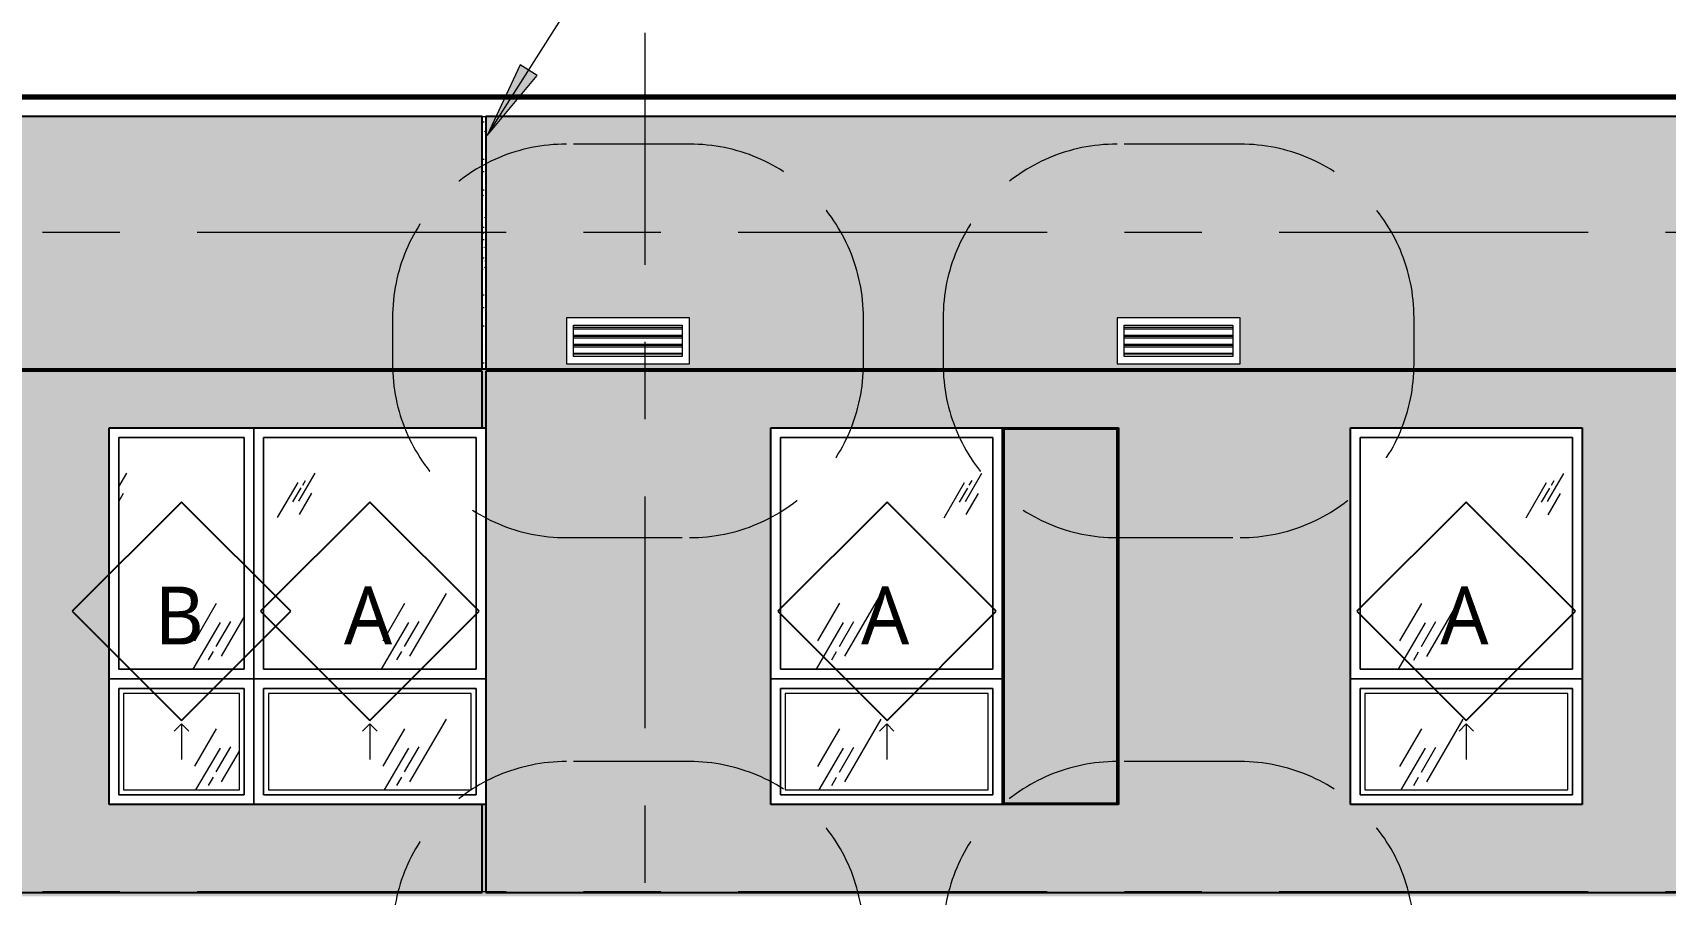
# Model space of a CAD drawing. Header units: inches. Extents: x 6 to 15224, y -733 to 6300.
# Drawn here: x 9795.3 to 10133.3, y 5859.9 to 6038.3 of the extents above; entities that cross this region are included whole.
import ezdxf

# ---------------------------------------------------------------- set-up
doc = ezdxf.new("R2010")
doc.units = ezdxf.units.IN
doc.header["$MEASUREMENT"] = 0
for name, pattern in [('Center 1_2_', [112, 64, -16, 16, -16]), ('Center 3_8_', [96, 48, -16, 16, -16]), ('Hidden 3_16_', [36, 24, -12])]:
    doc.linetypes.add(name, pattern=pattern)
for name, color, linetype, lineweight in [('A-DETL', 90, 'Continuous', 13), ('A-FLOR-LEVL', 51, 'Continuous', 13), ('A-GENM', 13, 'Continuous', 18), ('A-GLAZ', 151, 'Continuous', 25), ('A-GLAZ-IDEN', 152, 'Continuous', 25), ('A-GLAZ-SILL', 1, 'Continuous', 18), ('A-WALL', 113, 'Continuous', 25), ('A-WALL-PATT', 111, 'Continuous', 25), ('G-ANNO-TEXT', 231, 'Continuous', 13), ('M-EQPM', 50, 'Continuous', 18), ('M-EQPM-HDLN', 50, 'Hidden 3_16_', 13), ('S-GRID', 1, 'Continuous', 13)]:
    doc.layers.add(name, color=color, linetype=linetype, lineweight=lineweight)
doc.styles.add('Open Sans_5', font='OpenSans-Regular.ttf', dxfattribs={"height": 12})
pattern_1 = [(0, (10796.0429, 0), (5.12, 1.28), [0.16896, -3.671, 0.16896, -3.671, -20.48]), (0, (10796.0429, 0), (5.12, 1.28), [-7.68, 0.16896, -7.511, 0.16896, -3.671, -8.96]), (0, (10796.0429, 0), (5.12, 1.28), [-19.2, 0.16896, -2.391, 0.16896, -6.231]), (120, (10797.9629, 0.64), (-3.66851252, 3.79405007), [0.16896, -3.671, 0.16896, -3.671, -20.48]), (120, (10797.9629, 0.64), (-3.66851252, 3.79405007), [-7.68, 0.16896, -7.511, 0.16896, -3.671, -8.96]), (120, (10797.9629, 0.64), (-3.66851252, 3.79405007), [-19.2, 0.16896, -2.391, 0.16896, -6.231]), (240, (10798.6029, 3.2), (-1.45148748, -5.07405007), [0.16896, -3.671, 0.16896, -3.671, -20.48]), (240, (10798.6029, 3.2), (-1.45148748, -5.07405007), [-7.68, 0.16896, -7.511, 0.16896, -3.671, -8.96]), (240, (10798.6029, 3.2), (-1.45148748, -5.07405007), [-19.2, 0.16896, -2.391, 0.16896, -6.231])]

# ---------------------------------------------------------------- blocks, each defined once
blk = doc.blocks.new('1-2 WD Adaptive - 4-0_x6_-6_-V165-EAST ELEVATION')
at = {"layer": 'A-GLAZ', "lineweight": 13}
h = blk.add_hatch(dxfattribs=at)
h.set_pattern_fill('FP_344', color=256, style=0, pattern_type=2)
h.set_pattern_definition([(59.808, (3165.997, 5432.806), (144.0017, 239.99866), [9, -754.581]), (59.808, (3165.263, 5426.193), (144.0017, 239.99866), [12, -751.581]), (59.808, (3170.448, 5431.623), (144.0017, 239.99866), [6, -757.581]), (59.808, (3168.859, 5428.844), (144.0017, 239.99866), [2, -761.581]), (59.808, (3171.554, 5429.598), (144.0017, 239.99866), [15, -748.581]), (59.808, (3196.972, 5399.404), (144.0017, 239.99866), [5.063, -758.519]), (59.808, (3196.531, 5401.668), (144.0017, 239.99866), [6.75, -756.831]), (59.808, (3195.322, 5401.525), (144.0017, 239.99866), [3.375, -760.206]), (59.808, (3197.353, 5405.029), (144.0017, 239.99866), [1.125, -762.456]), (59.808, (3192.139, 5398.297), (144.0017, 239.99866), [8.437, -755.144])])
h.paths.add_polyline_path([(3180.5, 5395), (3180.5, 5443), (3136.5, 5443), (3136.5, 5395)])
at = {"layer": 'A-GLAZ-SILL', "lineweight": 13}
h = blk.add_hatch(dxfattribs=at)
h.set_pattern_fill('FP_343', color=256, style=0, pattern_type=2)
h.set_pattern_definition([(59.808, (3165.997, 5406.806), (144.0017, 239.99866), [9, -754.581]), (59.808, (3165.263, 5400.193), (144.0017, 239.99866), [12, -751.581]), (59.808, (3170.448, 5405.623), (144.0017, 239.99866), [6, -757.581]), (59.808, (3168.859, 5402.844), (144.0017, 239.99866), [2, -761.581]), (59.808, (3171.554, 5403.598), (144.0017, 239.99866), [15, -748.581]), (59.808, (3196.972, 5373.404), (144.0017, 239.99866), [5.063, -758.519]), (59.808, (3196.531, 5375.668), (144.0017, 239.99866), [6.75, -756.831]), (59.808, (3195.322, 5375.525), (144.0017, 239.99866), [3.375, -760.206]), (59.808, (3197.353, 5379.029), (144.0017, 239.99866), [1.125, -762.456]), (59.808, (3192.139, 5372.297), (144.0017, 239.99866), [8.438, -755.144])])
h.paths.add_polyline_path([(3157.5, 5370), (3179.5, 5370), (3179.5, 5390), (3137.5, 5390), (3137.5, 5370)])
at = {"layer": 'A-GLAZ', "lineweight": 13}
for p, q in [((3134.5, 5445), (3182.5, 5445)), ((3134.5, 5367), (3134.5, 5445)), ((3180.5, 5443), (3136.5, 5443)), ((3136.5, 5443), (3136.5, 5395)), ((3180.5, 5395), (3180.5, 5443)), ((3182.5, 5445), (3182.5, 5367)), ((3136.5, 5395), (3180.5, 5395)), ((3134.5, 5393), (3182.5, 5393)), ((3182.5, 5393), (3134.5, 5393)), ((3180.5, 5391), (3136.5, 5391)), ((3136.5, 5391), (3136.5, 5369)), ((3180.5, 5369), (3180.5, 5391)), ((3136.5, 5369), (3180.5, 5369)), ((3182.5, 5367), (3134.5, 5367))]:
    blk.add_line(p, q, dxfattribs=at)
at = {"layer": 'A-GLAZ', "linetype": 'Hidden 3_16_', "lineweight": 13}
for q in [(3157, 5382.17), (3160, 5382.17), (3158.5, 5376.33)]:
    blk.add_line((3158.5, 5383.67), q, dxfattribs=at)
at = {"layer": 'A-GLAZ-SILL'}
for p, q in [((3136.5, 5443), (3180.5, 5443)), ((3136.5, 5395), (3136.5, 5443)), ((3180.5, 5443), (3136.5, 5443)), ((3136.5, 5443), (3136.5, 5395)), ((3180.5, 5443), (3180.5, 5395)), ((3180.5, 5395), (3180.5, 5443)), ((3180.5, 5395), (3136.5, 5395)), ((3136.5, 5395), (3180.5, 5395)), ((3136.5, 5391), (3180.5, 5391)), ((3136.5, 5369), (3136.5, 5391)), ((3180.5, 5391), (3136.5, 5391)), ((3136.5, 5391), (3136.5, 5369)), ((3179.5, 5390), (3137.5, 5390)), ((3137.5, 5390), (3137.5, 5370)), ((3179.5, 5370), (3179.5, 5390)), ((3180.5, 5391), (3180.5, 5369)), ((3180.5, 5369), (3180.5, 5391)), ((3180.5, 5369), (3136.5, 5369)), ((3136.5, 5369), (3180.5, 5369)), ((3137.5, 5370), (3179.5, 5370))]:
    blk.add_line(p, q, dxfattribs=at)
blk = doc.blocks.new('1-2 WD Adaptive-Color Side Panel-TS - 4-0_x6_-6_-17821693-EAST ELEVATION')
at = {"layer": 'A-GLAZ', "lineweight": 13}
h = blk.add_hatch(dxfattribs=at)
h.set_pattern_fill('FP_342', color=256, style=0, pattern_type=2)
h.set_pattern_definition([(59.808, (3285.497, 5432.806), (144.0017, 239.99866), [9, -754.581]), (59.808, (3284.763, 5426.193), (144.0017, 239.99866), [12, -751.581]), (59.808, (3289.948, 5431.623), (144.0017, 239.99866), [6, -757.581]), (59.808, (3288.359, 5428.844), (144.0017, 239.99866), [2, -761.581]), (59.808, (3291.054, 5429.598), (144.0017, 239.99866), [15, -748.581]), (59.808, (3316.472, 5399.404), (144.0017, 239.99866), [5.063, -758.519]), (59.808, (3316.031, 5401.668), (144.0017, 239.99866), [6.75, -756.831]), (59.808, (3314.822, 5401.525), (144.0017, 239.99866), [3.375, -760.206]), (59.808, (3316.853, 5405.029), (144.0017, 239.99866), [1.125, -762.456]), (59.808, (3311.639, 5398.297), (144.0017, 239.99866), [8.437, -755.144])])
h.paths.add_polyline_path([(3300, 5395), (3300, 5443), (3256, 5443), (3256, 5395)])
blk.add_hatch(color=256, dxfattribs=at).paths.add_polyline_path([(3317.11, 5367.25), (3325.75, 5367.25), (3325.75, 5444.75), (3302.25, 5444.75), (3302.25, 5367.25)])
at = {"layer": 'A-GLAZ-SILL', "lineweight": 13}
h = blk.add_hatch(dxfattribs=at)
h.set_pattern_fill('FP_341', color=256, style=0, pattern_type=2)
h.set_pattern_definition([(59.808, (3285.497, 5406.806), (144.0017, 239.99866), [9, -754.581]), (59.808, (3284.763, 5400.193), (144.0017, 239.99866), [12, -751.581]), (59.808, (3289.948, 5405.623), (144.0017, 239.99866), [6, -757.581]), (59.808, (3288.359, 5402.844), (144.0017, 239.99866), [2, -761.581]), (59.808, (3291.054, 5403.598), (144.0017, 239.99866), [15, -748.581]), (59.808, (3316.472, 5373.404), (144.0017, 239.99866), [5.063, -758.519]), (59.808, (3316.031, 5375.668), (144.0017, 239.99866), [6.75, -756.831]), (59.808, (3314.822, 5375.525), (144.0017, 239.99866), [3.375, -760.206]), (59.808, (3316.853, 5379.029), (144.0017, 239.99866), [1.125, -762.456]), (59.808, (3311.639, 5372.297), (144.0017, 239.99866), [8.438, -755.144])])
h.paths.add_polyline_path([(3277, 5370), (3299, 5370), (3299, 5390), (3257, 5390), (3257, 5370)])
at = {"layer": 'A-GLAZ', "lineweight": 13}
for p, q in [((3254, 5367), (3254, 5445)), ((3254, 5445), (3302, 5445)), ((3300, 5443), (3256, 5443)), ((3256, 5443), (3256, 5395)), ((3300, 5395), (3300, 5443)), ((3302, 5445), (3302, 5367)), ((3256, 5395), (3300, 5395)), ((3254, 5393), (3302, 5393)), ((3302, 5393), (3254, 5393)), ((3300, 5391), (3256, 5391)), ((3256, 5391), (3256, 5369)), ((3300, 5369), (3300, 5391)), ((3256, 5369), (3300, 5369)), ((3302, 5367), (3254, 5367))]:
    blk.add_line(p, q, dxfattribs=at)
at = {"layer": 'A-GLAZ'}
for p, q in [((3325.75, 5444.75), (3302.25, 5444.75)), ((3302.25, 5444.75), (3302.25, 5367.25)), ((3325.75, 5367.25), (3325.75, 5444.75)), ((3302.25, 5367.25), (3325.75, 5367.25))]:
    blk.add_line(p, q, dxfattribs=at)
at = {"layer": 'A-GLAZ', "linetype": 'Hidden 3_16_', "lineweight": 13}
for q in [(3276.5, 5382.17), (3279.5, 5382.17), (3278, 5376.33)]:
    blk.add_line((3278, 5383.67), q, dxfattribs=at)
at = {"layer": 'A-GLAZ-SILL'}
for p, q in [((3256, 5443), (3300, 5443)), ((3256, 5395), (3256, 5443)), ((3300, 5443), (3256, 5443)), ((3256, 5443), (3256, 5395)), ((3300, 5443), (3300, 5395)), ((3300, 5395), (3300, 5443)), ((3300, 5395), (3256, 5395)), ((3256, 5395), (3300, 5395)), ((3256, 5391), (3300, 5391)), ((3256, 5369), (3256, 5391)), ((3300, 5391), (3256, 5391)), ((3256, 5391), (3256, 5369)), ((3299, 5390), (3257, 5390)), ((3257, 5390), (3257, 5370)), ((3299, 5370), (3299, 5390)), ((3300, 5391), (3300, 5369)), ((3300, 5369), (3300, 5391)), ((3300, 5369), (3256, 5369)), ((3256, 5369), (3300, 5369)), ((3257, 5370), (3299, 5370))]:
    blk.add_line(p, q, dxfattribs=at)
blk = doc.blocks.new('1-2 WD Adaptive - 2_-6_x6_-6_-17821690-EAST ELEVATION')
at = {"layer": 'A-GLAZ', "lineweight": 13}
h = blk.add_hatch(dxfattribs=at)
h.set_pattern_fill('FP_340', color=256, style=0, pattern_type=2)
h.set_pattern_definition([(59.808, (3396.497, 5432.806), (144.0017, 239.99866), [9, -754.581]), (59.808, (3395.763, 5426.193), (144.0017, 239.99866), [12, -751.581]), (59.808, (3400.948, 5431.623), (144.0017, 239.99866), [6, -757.581]), (59.808, (3399.359, 5428.844), (144.0017, 239.99866), [2, -761.581]), (59.808, (3402.054, 5429.598), (144.0017, 239.99866), [15, -748.581]), (59.808, (3427.472, 5399.404), (144.0017, 239.99866), [5.063, -758.519]), (59.808, (3427.031, 5401.668), (144.0017, 239.99866), [6.75, -756.831]), (59.808, (3425.822, 5401.525), (144.0017, 239.99866), [3.375, -760.206]), (59.808, (3427.853, 5405.029), (144.0017, 239.99866), [1.125, -762.456]), (59.808, (3422.639, 5398.297), (144.0017, 239.99866), [8.437, -755.144])])
h.paths.add_polyline_path([(3376, 5395), (3402, 5395), (3402, 5443), (3376, 5443), (3376, 5421)])
at = {"layer": 'A-GLAZ-SILL', "lineweight": 13}
h = blk.add_hatch(dxfattribs=at)
h.set_pattern_fill('FP_339', color=256, style=0, pattern_type=2)
h.set_pattern_definition([(59.808, (3396.497, 5406.806), (144.0017, 239.99866), [9, -754.581]), (59.808, (3395.763, 5400.193), (144.0017, 239.99866), [12, -751.581]), (59.808, (3400.948, 5405.623), (144.0017, 239.99866), [6, -757.581]), (59.808, (3399.359, 5402.844), (144.0017, 239.99866), [2, -761.581]), (59.808, (3402.054, 5403.598), (144.0017, 239.99866), [15, -748.581]), (59.808, (3427.472, 5373.404), (144.0017, 239.99866), [5.063, -758.519]), (59.808, (3427.031, 5375.668), (144.0017, 239.99866), [6.75, -756.831]), (59.808, (3425.822, 5375.525), (144.0017, 239.99866), [3.375, -760.206]), (59.808, (3427.853, 5379.029), (144.0017, 239.99866), [1.125, -762.456]), (59.808, (3422.639, 5372.297), (144.0017, 239.99866), [8.438, -755.144])])
h.paths.add_polyline_path([(3382.45, 5370), (3401, 5370), (3401, 5390), (3377, 5390), (3377, 5370)])
at = {"layer": 'A-GLAZ', "lineweight": 13}
for p, q in [((3374, 5445), (3404, 5445)), ((3374, 5367), (3374, 5445)), ((3402, 5443), (3376, 5443)), ((3376, 5443), (3376, 5395)), ((3402, 5395), (3402, 5443)), ((3404, 5445), (3404, 5393)), ((3404, 5445), (3404, 5367)), ((3376, 5395), (3402, 5395)), ((3374, 5393), (3404, 5393)), ((3404, 5393), (3374, 5393)), ((3404, 5393), (3404, 5367)), ((3402, 5391), (3376, 5391)), ((3376, 5391), (3376, 5369)), ((3402, 5369), (3402, 5391)), ((3376, 5369), (3402, 5369)), ((3404, 5367), (3374, 5367))]:
    blk.add_line(p, q, dxfattribs=at)
at = {"layer": 'A-GLAZ', "linetype": 'Hidden 3_16_', "lineweight": 13}
for q in [(3387.5, 5382.17), (3390.5, 5382.17), (3389, 5376.33)]:
    blk.add_line((3389, 5383.67), q, dxfattribs=at)
at = {"layer": 'A-GLAZ-SILL'}
for p, q in [((3376, 5443), (3402, 5443)), ((3376, 5395), (3376, 5443)), ((3402, 5443), (3376, 5443)), ((3376, 5443), (3376, 5395)), ((3402, 5443), (3402, 5395)), ((3402, 5395), (3402, 5443)), ((3402, 5395), (3376, 5395)), ((3376, 5395), (3402, 5395)), ((3376, 5391), (3402, 5391)), ((3376, 5369), (3376, 5391)), ((3402, 5391), (3376, 5391)), ((3376, 5391), (3376, 5369)), ((3401, 5390), (3377, 5390)), ((3377, 5390), (3377, 5370)), ((3401, 5370), (3401, 5390)), ((3402, 5391), (3402, 5369)), ((3402, 5369), (3402, 5391)), ((3402, 5369), (3376, 5369)), ((3376, 5369), (3402, 5369)), ((3377, 5370), (3401, 5370))]:
    blk.add_line(p, q, dxfattribs=at)
blk = doc.blocks.new('1-2 WD Adaptive - 4-0_x6_-6_-12420702-EAST ELEVATION')
at = {"layer": 'A-GLAZ', "lineweight": 13}
h = blk.add_hatch(dxfattribs=at)
h.set_pattern_fill('FP_338', color=256, style=0, pattern_type=2)
h.set_pattern_definition([(59.808, (3435.497, 5432.806), (144.0017, 239.99866), [9, -754.581]), (59.808, (3434.763, 5426.193), (144.0017, 239.99866), [12, -751.581]), (59.808, (3439.948, 5431.623), (144.0017, 239.99866), [6, -757.581]), (59.808, (3438.359, 5428.844), (144.0017, 239.99866), [2, -761.581]), (59.808, (3441.054, 5429.598), (144.0017, 239.99866), [15, -748.581]), (59.808, (3466.472, 5399.404), (144.0017, 239.99866), [5.063, -758.519]), (59.808, (3466.031, 5401.668), (144.0017, 239.99866), [6.75, -756.831]), (59.808, (3464.822, 5401.525), (144.0017, 239.99866), [3.375, -760.206]), (59.808, (3466.853, 5405.029), (144.0017, 239.99866), [1.125, -762.456]), (59.808, (3461.639, 5398.297), (144.0017, 239.99866), [8.437, -755.144])])
h.paths.add_polyline_path([(3450, 5395), (3450, 5443), (3406, 5443), (3406, 5395), (3447.8, 5395)])
at = {"layer": 'A-GLAZ-SILL', "lineweight": 13}
h = blk.add_hatch(dxfattribs=at)
h.set_pattern_fill('FP_337', color=256, style=0, pattern_type=2)
h.set_pattern_definition([(59.808, (3435.497, 5406.806), (144.0017, 239.99866), [9, -754.581]), (59.808, (3434.763, 5400.193), (144.0017, 239.99866), [12, -751.581]), (59.808, (3439.948, 5405.623), (144.0017, 239.99866), [6, -757.581]), (59.808, (3438.359, 5402.844), (144.0017, 239.99866), [2, -761.581]), (59.808, (3441.054, 5403.598), (144.0017, 239.99866), [15, -748.581]), (59.808, (3466.472, 5373.404), (144.0017, 239.99866), [5.063, -758.519]), (59.808, (3466.031, 5375.668), (144.0017, 239.99866), [6.75, -756.831]), (59.808, (3464.822, 5375.525), (144.0017, 239.99866), [3.375, -760.206]), (59.808, (3466.853, 5379.029), (144.0017, 239.99866), [1.125, -762.456]), (59.808, (3461.639, 5372.297), (144.0017, 239.99866), [8.438, -755.144])])
h.paths.add_polyline_path([(3415.13, 5370), (3449, 5370), (3449, 5390), (3407, 5390), (3407, 5370)])
at = {"layer": 'A-GLAZ', "lineweight": 13}
for p, q in [((3404, 5393), (3404, 5445)), ((3404, 5445), (3452, 5445)), ((3404, 5367), (3404, 5445)), ((3450, 5443), (3406, 5443)), ((3406, 5443), (3406, 5395)), ((3450, 5395), (3450, 5443)), ((3452, 5445), (3452, 5367)), ((3406, 5395), (3450, 5395)), ((3404, 5367), (3404, 5393)), ((3404, 5393), (3452, 5393)), ((3452, 5393), (3404, 5393)), ((3450, 5391), (3406, 5391)), ((3406, 5391), (3406, 5369)), ((3450, 5369), (3450, 5391)), ((3406, 5369), (3450, 5369)), ((3452, 5367), (3404, 5367))]:
    blk.add_line(p, q, dxfattribs=at)
at = {"layer": 'A-GLAZ', "linetype": 'Hidden 3_16_', "lineweight": 13}
for q in [(3426.5, 5382.17), (3429.5, 5382.17), (3428, 5376.33)]:
    blk.add_line((3428, 5383.67), q, dxfattribs=at)
at = {"layer": 'A-GLAZ-SILL'}
for p, q in [((3406, 5443), (3450, 5443)), ((3406, 5395), (3406, 5443)), ((3450, 5443), (3406, 5443)), ((3406, 5443), (3406, 5395)), ((3450, 5443), (3450, 5395)), ((3450, 5395), (3450, 5443)), ((3450, 5395), (3406, 5395)), ((3406, 5395), (3450, 5395)), ((3406, 5391), (3450, 5391)), ((3406, 5369), (3406, 5391)), ((3450, 5391), (3406, 5391)), ((3406, 5391), (3406, 5369)), ((3449, 5390), (3407, 5390)), ((3407, 5390), (3407, 5370)), ((3449, 5370), (3449, 5390)), ((3450, 5391), (3450, 5369)), ((3450, 5369), (3450, 5391)), ((3450, 5369), (3406, 5369)), ((3406, 5369), (3450, 5369)), ((3407, 5370), (3449, 5370))]:
    blk.add_line(p, q, dxfattribs=at)
blk = doc.blocks.new('ME Louvers w Trim-AM - 24_ x 8_-17810076-EAST ELEVATION')
at = {"layer": 'A-GENM', "lineweight": 13}
for p, q in [((355.25, 5465.75), (332.75, 5465.75)), ((332.75, 5465.48), (355.25, 5465.48)), ((355.25, 5464.1), (332.75, 5464.1)), ((355.25, 5463.95), (332.75, 5463.95)), ((355.25, 5463.9), (332.75, 5463.9)), ((332.75, 5463.63), (355.25, 5463.63)), ((355.25, 5462.25), (332.75, 5462.25)), ((355.25, 5462.1), (332.75, 5462.1)), ((355.25, 5462.05), (332.75, 5462.05)), ((332.75, 5461.78), (355.25, 5461.78)), ((355.25, 5460.4), (332.75, 5460.4)), ((355.25, 5460.25), (332.75, 5460.25))]:
    blk.add_line(p, q, dxfattribs=at)
at = {"layer": 'M-EQPM'}
for p, q in [((331.25, 5467.75), (331.25, 5458.25)), ((356.75, 5467.75), (331.25, 5467.75)), ((332.75, 5466.25), (355.25, 5466.25)), ((332.75, 5459.75), (332.75, 5466.25)), ((355.25, 5466.25), (355.25, 5459.75)), ((356.75, 5458.25), (356.75, 5467.75)), ((355.25, 5459.75), (332.75, 5459.75)), ((331.25, 5458.25), (356.75, 5458.25))]:
    blk.add_line(p, q, dxfattribs=at)
at = {"layer": 'M-EQPM-HDLN'}
for p, q in [((356.75, 5503.75), (331.25, 5503.75)), ((295.25, 5467.75), (295.25, 5458.25)), ((392.75, 5458.25), (392.75, 5467.75)), ((331.25, 5422.25), (356.75, 5422.25))]:
    blk.add_line(p, q, dxfattribs=at)
for centre, start, end in [((331.25, 5467.75), 90, 180), ((356.75, 5467.75), 0, 90), ((331.25, 5458.25), 180, 270), ((356.75, 5458.25), 270, 360)]:
    blk.add_arc(centre, 36, start, end, dxfattribs=at)
blk = doc.blocks.new('TAG Window-AM - Standard-51685-EAST ELEVATION')
at = {"layer": 'A-GLAZ-IDEN'}
for p, q in [((3827, 5941.13), (3804.37, 5918.5)), ((3849.63, 5918.5), (3827, 5941.13)), ((3804.37, 5918.5), (3827, 5895.87)), ((3827, 5895.87), (3849.63, 5918.5))]:
    blk.add_line(p, q, dxfattribs=at)

msp = doc.modelspace()

# ---------------------------------------------------------------- hatches: boundary and pattern name
at = {"layer": 'A-WALL-PATT', "lineweight": 13}
h = msp.add_hatch(dxfattribs=at)
h.set_pattern_fill('FP_310', color=256, style=0, pattern_type=2)
h.set_pattern_definition(pattern_1)
h.paths.add_polyline_path([(10463.51838735, 5968.625), (10763.74192555, 5968.625), (10763.74192555, 6021), (9889.11692555, 6021), (9889.11692555, 5968.625), (10447.18155402, 5968.625)])
h.paths.add_polyline_path([(8993.20338735, 5968.625), (9023.36692555, 5968.625), (9023.36692555, 6021), (8815.17942555, 6021), (8815.17942555, 5969.375), (8816.17942555, 5969.375), (8816.17942555, 5968.625)])
h.paths.add_polyline_path([(12348.55442555, 5968.625), (12348.55442555, 6021), (11659.92942555, 6021), (11659.92942555, 5968.625), (12325.91738735, 5968.625)])
h.paths.add_polyline_path([(9024.11692555, 5968.625), (9888.36692555, 5968.625), (9888.36692555, 6021), (9024.11692555, 6021), (9024.11692555, 5994.74123849)])
h.paths.add_polyline_path([(11659.17942555, 5968.625), (11659.17942555, 6021), (10764.49192555, 6021), (10764.49192555, 5968.625), (11656.10722069, 5968.625)])
h.paths.add_polyline_path([(10253.80442555, 5969.75), (10229.80442555, 5969.75), (10229.80442555, 5979.25), (10255.30442555, 5979.25), (10255.30442555, 5969.75)])
h.paths.add_polyline_path([(9053.80442555, 5969.75), (9053.80442555, 5979.25), (9079.30442555, 5979.25), (9079.30442555, 5969.75), (9055.30442555, 5969.75)])
h.paths.add_polyline_path([(11867.80442555, 5969.75), (11843.80442555, 5969.75), (11843.80442555, 5979.25), (11869.30442555, 5979.25), (11869.30442555, 5969.75), (11868.48605402, 5969.75)])
h.paths.add_polyline_path([(11291.80442555, 5969.75), (11267.80442555, 5969.75), (11267.80442555, 5979.25), (11293.30442555, 5979.25), (11293.30442555, 5969.75)])
h.paths.add_polyline_path([(12083.80442555, 5969.75), (12083.80442555, 5979.25), (12109.30442555, 5979.25), (12109.30442555, 5969.75), (12085.30442555, 5969.75)])
h.paths.add_polyline_path([(11597.80442555, 5969.75), (11597.80442555, 5979.25), (11623.30442555, 5979.25), (11623.30442555, 5969.75), (11599.30442555, 5969.75)])
h.paths.add_polyline_path([(10043.80442555, 5969.75), (10019.80442555, 5969.75), (10019.80442555, 5979.25), (10045.30442555, 5979.25), (10045.30442555, 5969.75)])
h.paths.add_polyline_path([(12227.89638735, 5969.75), (12203.80442555, 5969.75585938), (12203.80442555, 5979.25), (12229.30442555, 5979.25), (12229.30442555, 5969.75)])
h.paths.add_polyline_path([(10577.80442555, 5969.75), (10577.80442555, 5979.25), (10603.30442555, 5979.25), (10603.30442555, 5969.75), (10577.87622069, 5969.75)])
h.paths.add_polyline_path([(9209.80442555, 5969.75), (9209.80442555, 5979.25), (9235.30442555, 5979.25), (9235.30442555, 5969.75), (9211.30442555, 5969.75)])
h.paths.add_polyline_path([(9929.80442555, 5969.75), (9905.80442555, 5969.75), (9905.80442555, 5979.25), (9931.30442555, 5979.25), (9931.30442555, 5969.75)])
h.paths.add_polyline_path([(9557.80442555, 5969.75), (9557.80442555, 5979.25), (9583.30442555, 5979.25), (9583.30442555, 5969.75), (9559.30442555, 5969.75)])
h.paths.add_polyline_path([(11003.80442555, 5969.75), (10979.80442555, 5969.75), (10979.80442555, 5979.25), (11005.30442555, 5979.25), (11005.30442555, 5969.75)])
h.paths.add_polyline_path([(9713.80442555, 5969.75), (9689.80442555, 5969.75383741), (9689.80442555, 5979.25), (9715.30442555, 5979.25), (9715.30442555, 5969.75)])
h.paths.add_polyline_path([(10841.36692555, 5969.75), (10841.36692555, 5979.25), (10866.86692555, 5979.25), (10866.86692555, 5969.75), (10842.86692555, 5969.75)])
h.paths.add_polyline_path([(10349.16055402, 5969.75), (10337.80442555, 5969.75), (10337.80442555, 5979.25), (10363.30442555, 5979.25), (10363.30442555, 5969.75), (10361.80442555, 5969.75)])
h = msp.add_hatch(dxfattribs=at)
h.set_pattern_fill('FP_310', color=256, style=0, pattern_type=2)
h.set_pattern_definition(pattern_1)
h.paths.add_polyline_path([(9888.36692555, 5968.625), (9889.11692555, 5968.625), (9889.11692555, 6021), (9888.36692555, 6021), (9888.36692555, 5970.5)])
h = msp.add_hatch(dxfattribs=at)
h.set_pattern_fill('FP_310', color=256, style=0, pattern_type=2)
h.set_pattern_definition(pattern_1)
h.paths.add_polyline_path([(8856.11692555, 5859.5), (12348.55442555, 5859.5), (12348.55442555, 5860.25), (11659.92942555, 5860.25), (11659.92942555, 5878.5), (11659.17942555, 5878.5), (11659.17942555, 5860.25), (10764.49192555, 5860.25), (10764.49192555, 5968.25), (11659.17942555, 5968.25), (11659.17942555, 5956.5), (11659.92942555, 5956.5), (11659.92942555, 5968.25), (12348.55442555, 5968.25), (12348.55442555, 5968.625), (8815.17942555, 5968.625), (8815.17942555, 5968.25), (9023.36692555, 5968.25), (9023.36692555, 5956.5), (9024.11692555, 5956.5), (9024.11692555, 5968.25), (9888.36692555, 5968.25), (9888.36692555, 5956.5), (9889.11692555, 5956.5), (9889.11692555, 5968.25), (10763.74192555, 5968.25), (10763.74192555, 5860.25), (9889.11692555, 5860.25), (9889.11692555, 5878.5), (9888.36692555, 5878.5), (9888.36692555, 5860.25), (9024.11692555, 5860.25), (9024.11692555, 5878.5), (9023.36692555, 5878.5), (9023.36692555, 5860.25), (8816.17942555, 5860.25), (8816.17942555, 5859.5)])
h = msp.add_hatch(dxfattribs=at)
h.set_pattern_fill('FP_310', color=256, style=0, pattern_type=2)
h.set_pattern_definition(pattern_1)
h.paths.add_polyline_path([(8815.17942555, 5860.25), (9023.36692555, 5860.25), (9023.36692555, 5878.5), (8952.11692555, 5878.5), (8952.11692555, 5956.5), (9023.36692555, 5956.5), (9023.36692555, 5968.25), (8815.17942555, 5968.25), (8815.17942555, 5956.62990516)])
h.paths.add_polyline_path([(9024.11692555, 5860.25), (9888.36692555, 5860.25), (9888.36692555, 5878.5), (9811.11692555, 5878.5), (9811.11692555, 5956.5), (9888.36692555, 5956.5), (9888.36692555, 5968.25), (9024.11692555, 5968.25), (9024.11692555, 5880.40723849)])
h.paths.add_polyline_path([(11411.05472069, 5860.25), (11659.17942555, 5860.25), (11659.17942555, 5878.5), (11659.11692555, 5878.5), (11659.11692555, 5956.5), (11659.17942555, 5956.5), (11659.17942555, 5968.25), (10764.49192555, 5968.25), (10764.49192555, 5860.25), (11345.70738735, 5860.25)])
h.paths.add_polyline_path([(12348.55442555, 5860.25), (12348.55442555, 5968.25), (11659.92942555, 5968.25), (11659.92942555, 5956.5), (11707.11692555, 5956.5), (11707.11692555, 5878.5), (11659.92942555, 5878.5), (11659.92942555, 5860.25), (12325.91738735, 5860.25)])
h.paths.add_polyline_path([(9889.11692555, 5860.25), (10763.74192555, 5860.25), (10763.74192555, 5968.25), (9889.11692555, 5968.25), (9889.11692555, 5861.35157183)])
h.paths.add_polyline_path([(12228.11692555, 5878.5), (12228.11692555, 5956.5), (12330.11692555, 5956.5), (12330.11692555, 5878.5), (12260.57005402, 5878.5)])
h.paths.add_polyline_path([(11988.61692555, 5878.5), (11988.61692555, 5956.5), (12060.61692555, 5956.5), (12060.61692555, 5878.5), (11999.18072069, 5878.5)])
h.paths.add_polyline_path([(11574.42305402, 5878.5), (11514.11692555, 5878.5), (11514.11692555, 5956.5), (11586.11692555, 5956.5), (11586.11692555, 5878.5)])
h.paths.add_polyline_path([(12162.54905402, 5878.5), (12132.11692555, 5878.5), (12132.11692555, 5956.5), (12180.11692555, 5956.5), (12180.11692555, 5878.5)])
h.paths.add_polyline_path([(11803.13872069, 5878.5), (11742.11692555, 5878.5), (11742.11692555, 5956.5), (11820.11692555, 5956.5), (11820.11692555, 5878.5)])
h.paths.add_polyline_path([(11892.11692555, 5878.5), (11892.11692555, 5956.5), (11940.11692555, 5956.5), (11940.11692555, 5878.5), (11933.83338735, 5878.5)])
h.paths.add_polyline_path([(11244.11692555, 5878.5), (11172.11692555, 5878.5), (11172.11692555, 5956.5), (11244.11692555, 5956.5), (11244.11692555, 5880.40723849)])
h.paths.add_polyline_path([(11490.11692555, 5878.5), (11412.11692555, 5878.5), (11412.11692555, 5956.5), (11490.11692555, 5956.5), (11490.11692555, 5880.40723849)])
h.paths.add_polyline_path([(11316.11692555, 5878.5), (11316.11692555, 5956.5), (11364.11692555, 5956.5), (11364.11692555, 5878.5), (11345.70738735, 5878.5)])
h.paths.add_polyline_path([(10953.62338735, 5878.5), (10878.11692555, 5878.5), (10878.11692555, 5956.5), (10956.11692555, 5956.5), (10956.11692555, 5878.5)])
h.paths.add_polyline_path([(10790.25505402, 5878.5), (10782.11692555, 5878.5), (10782.11692555, 5956.5), (10854.11692555, 5956.5), (10854.11692555, 5878.5), (10822.92872069, 5878.5)])
h.paths.add_polyline_path([(11148.11692555, 5878.5), (11100.11692555, 5878.5), (11100.11692555, 5956.5), (11148.11692555, 5956.5), (11148.11692555, 5880.40723849)])
h.paths.add_polyline_path([(10698.11692555, 5878.5), (10698.11692555, 5956.5), (10746.11692555, 5956.5), (10746.11692555, 5878.5)])
h.paths.add_polyline_path([(11076.11692555, 5878.5), (11028.11692555, 5878.5), (11028.11692555, 5956.5), (11076.11692555, 5956.5), (11076.11692555, 5880.40723849)])
h.paths.add_polyline_path([(10380.11692555, 5878.5), (10380.11692555, 5956.5), (10458.11692555, 5956.5), (10458.11692555, 5878.5), (10430.84472069, 5878.5)])
h.paths.add_polyline_path([(10674.11692555, 5878.5), (10626.11692555, 5878.5), (10626.11692555, 5956.5), (10674.11692555, 5956.5), (10674.11692555, 5880.40723849)])
h.paths.add_polyline_path([(10482.11692555, 5878.5), (10482.11692555, 5956.5), (10554.11692555, 5956.5), (10554.11692555, 5878.5), (10496.19205402, 5878.5)])
h.paths.add_polyline_path([(9319.94005402, 5878.5), (9258.11692555, 5878.5), (9258.11692555, 5956.5), (9330.11692555, 5956.5), (9330.11692555, 5878.5)])
h.paths.add_polyline_path([(10272.11692555, 5878.5), (10272.11692555, 5956.5), (10320.11692555, 5956.5), (10320.11692555, 5878.5), (10300.15005402, 5878.5)])
h.paths.add_polyline_path([(10020.11692555, 5878.5), (9948.11692555, 5878.5), (9948.11692555, 5956.5), (10020.11692555, 5956.5), (10020.11692555, 5880.40723849)])
h.paths.add_polyline_path([(10116.11692555, 5878.5), (10068.11692555, 5878.5), (10068.11692555, 5956.5), (10116.11692555, 5956.5), (10116.11692555, 5880.40723849)])
h.paths.add_polyline_path([(10212.11692555, 5878.5), (10164.11692555, 5878.5), (10164.11692555, 5956.5), (10212.11692555, 5956.5), (10212.11692555, 5880.40723849)])
h.paths.add_polyline_path([(9614.00305402, 5878.5), (9594.11692555, 5878.5), (9594.11692555, 5956.5), (9666.11692555, 5956.5), (9666.11692555, 5878.5), (9646.67672069, 5878.5)])
h.paths.add_polyline_path([(9450.11692555, 5878.5), (9402.11692555, 5878.5), (9402.11692555, 5956.5), (9450.11692555, 5956.5), (9450.11692555, 5880.40723849)])
h.paths.add_polyline_path([(9777.37138735, 5878.5), (9739.11692555, 5878.5), (9739.11692555, 5956.5), (9787.11692555, 5956.5), (9787.11692555, 5878.5)])
h.paths.add_polyline_path([(9474.11692555, 5878.5), (9474.11692555, 5956.5), (9522.11692555, 5956.5), (9522.11692555, 5878.5), (9515.98205402, 5878.5)])
h.paths.add_polyline_path([(9186.11692555, 5878.5), (9108.11692555, 5878.5), (9108.11692555, 5956.5), (9186.11692555, 5956.5), (9186.11692555, 5880.40723849)])
h.paths.add_polyline_path([(8928.11692555, 5878.5), (8880.11692555, 5878.5), (8880.11692555, 5956.5), (8928.11692555, 5956.5), (8928.11692555, 5880.40723849)])
at = {"layer": 'G-ANNO-TEXT'}
msp.add_hatch(color=7, dxfattribs=at).paths.add_polyline_path([(9889.42613185, 6017.05612278), (9899.77425396, 6029.43971911), (9896.21653968, 6031.69604938)])

# ---------------------------------------------------------------- linework, layer by layer
at = {"layer": 'A-DETL', "lineweight": 70}
msp.add_line((12348.55442555, 6025), (8815.17942555, 6025), dxfattribs=at)
at = {"layer": 'A-FLOR-LEVL', "linetype": 'Center 1_2_'}
for p, q in [((8821.35523145, 5997), (13032.89411354, 5997)), ((8821.35523145, 5860.5), (13032.89411354, 5860.5))]:
    msp.add_line(p, q, dxfattribs=at)
at = {"layer": 'A-WALL', "lineweight": 18}
for p, q in [((8815.17942555, 6025), (12348.55442555, 6025)), ((9023.36692555, 6021), (11659.92942555, 6021))]:
    msp.add_line(p, q, dxfattribs=at)
at = {"layer": 'A-WALL'}
for p, q in [((9888.36692555, 6021), (9024.11692555, 6021)), ((9888.36692555, 5968.625), (9888.36692555, 6021)), ((10763.74192555, 6021), (9889.11692555, 6021)), ((9889.11692555, 6021), (9889.11692555, 5968.625)), ((9889.11692555, 5968.625), (8815.17942555, 5968.625)), ((9888.36692555, 5968.25), (9024.11692555, 5968.25)), ((9888.36692555, 5956.5), (9888.36692555, 5968.25)), ((12751.42942555, 5968.625), (9889.11692555, 5968.625)), ((10763.74192555, 5968.25), (9889.11692555, 5968.25)), ((9889.11692555, 5968.25), (9889.11692555, 5860.25)), ((9811.11692555, 5878.5), (9811.11692555, 5956.5)), ((9811.11692555, 5956.5), (9889.11692555, 5956.5)), ((9948.11692555, 5956.5), (10020.11692555, 5956.5)), ((9948.11692555, 5878.5), (9948.11692555, 5956.5)), ((9996.11692555, 5878.5), (9996.11692555, 5956.5)), ((10020.11692555, 5956.5), (10020.11692555, 5878.5)), ((10068.11692555, 5956.5), (10116.11692555, 5956.5)), ((10068.11692555, 5878.5), (10068.11692555, 5956.5)), ((10116.11692555, 5956.5), (10116.11692555, 5878.5)), ((9889.11692555, 5878.5), (9811.11692555, 5878.5)), ((9888.36692555, 5860.25), (9888.36692555, 5878.5)), ((10020.11692555, 5878.5), (9948.11692555, 5878.5)), ((10116.11692555, 5878.5), (10068.11692555, 5878.5)), ((9024.11692555, 5860.25), (9888.36692555, 5860.25)), ((9889.11692555, 5860.25), (10763.74192555, 5860.25))]:
    msp.add_line(p, q, dxfattribs=at)
at = {"layer": 'G-ANNO-TEXT', "color": 7}
for p, q in [((9889.42613185, 6017.05612278), (9928.44665514, 6078.58252033)), ((9896.21653968, 6031.69604938), (9889.42613185, 6017.05612278)), ((9899.77425396, 6029.43971911), (9896.21653968, 6031.69604938)), ((9889.42613185, 6017.05612278), (9899.77425396, 6029.43971911))]:
    msp.add_line(p, q, dxfattribs=at)
at = {"layer": 'S-GRID', "linetype": 'Center 3_8_'}
msp.add_line((9922.11692555, 5030.27796347), (9922.11692555, 6219.06052942), dxfattribs=at)

# ---------------------------------------------------------------- block references
at = {"layer": 'A-GLAZ', "lineweight": 13}
for name, p in [('1-2 WD Adaptive - 2_-6_x6_-6_-17821690-EAST ELEVATION', (6437.11692555, 511.5)), ('1-2 WD Adaptive - 4-0_x6_-6_-12420702-EAST ELEVATION', (6437.11692555, 511.5)), ('1-2 WD Adaptive-Color Side Panel-TS - 4-0_x6_-6_-17821693-EAST ELEVATION', (6694.11692555, 511.5)), ('1-2 WD Adaptive - 4-0_x6_-6_-V165-EAST ELEVATION', (6933.61692555, 511.5))]:
    msp.add_blockref(name, p, dxfattribs=at)
at = {"layer": 'A-GLAZ-IDEN'}
for p in [(5999.11692555, 0), (6038.11692555, 0), (6145.18468457, 0), (6265.11692555, 0)]:
    msp.add_blockref('TAG Window-AM - Standard-51685-EAST ELEVATION', p, dxfattribs=at)
at = {"layer": 'M-EQPM-HDLN'}
for p in [(9574.55442555, 511.5), (9688.55442555, 511.5), (9574.55442555, 383.625), (9688.55442555, 383.625)]:
    msp.add_blockref('ME Louvers w Trim-AM - 24_ x 8_-17810076-EAST ELEVATION', p, dxfattribs=at)

# ---------------------------------------------------------------- texts
at = {"layer": 'A-GLAZ-IDEN', "lineweight": 13, "char_height": 12, "attachment_point": 1, "style": 'Open Sans_5'}
for s, insert, width in [('B', (9820.57468888, 5923.63131631), 13.332), ('A', (9859.75106683, 5923.63131631), 12.928), ('A', (9966.81882586, 5923.63131631), 12.928), ('A', (10086.75106683, 5923.63131631), 12.928)]:
    msp.add_mtext(s, dxfattribs=dict(at, insert=insert, width=width))

doc.saveas('drawing.dxf')
